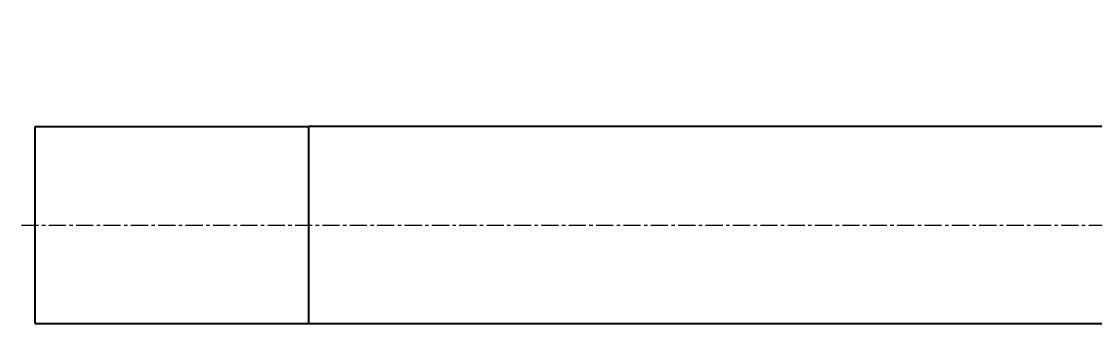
# Model space of a CAD drawing. Extents: x -9347 to 446, y 7 to 11650.
# Drawn here: x 131.1 to 209.5, y 147.6 to 169.6 of the extents above; entities that cross this region are included whole.
import ezdxf

# ---------------------------------------------------------------- set-up
doc = ezdxf.new("R2010")
doc.units = 0
doc.linetypes.add('CENTER', pattern=[2, 1.25, -0.25, 0.25, -0.25])
doc.linetypes.add('PHANTOM', pattern=[2.5, 1.25, -0.25, 0.25, -0.25, 0.25, -0.25])
for name, color, linetype, lineweight in [('2', 7, 'CONTINUOUS', 9), ('front_center', 7, 'CENTER', 13), ('front_hidden', 7, 'PHANTOM', 13), ('front_model', 7, 'CONTINUOUS', 25)]:
    doc.layers.add(name, color=color, linetype=linetype, lineweight=lineweight)
doc.styles.add('BIGFONT', font='simplex.shx', dxfattribs={"width": 0.8, "bigfont": 'bigfont.shx'})

msp = doc.modelspace()

# ---------------------------------------------------------------- linework, layer by layer
at = {"layer": 'front_center', "color": 1, "lineweight": 13}
msp.add_line((131.1, 154.754, -3.917), (240.904, 154.754, -3.917), dxfattribs=at)
at = {"layer": 'front_hidden'}
for p, q in [((132.1, 161.951, -3.917), (132.1, 161.951, -3.917)), ((132.1, 161.951, -3.917), (132.1, 161.951, -3.917)), ((132.1, 161.951, -3.917), (132.1, 161.951, -3.917)), ((132.1, 161.951, -3.917), (132.1, 161.951, -3.917)), ((132.1, 161.951, -3.917), (132.1, 161.951, -3.917)), ((132.1, 161.951, -3.917), (132.1, 161.951, -3.917)), ((132.1, 161.951, -3.917), (132.1, 161.951, -3.917)), ((132.1, 161.951, -3.917), (132.1, 161.951, -3.917)), ((132.1, 161.951, -3.917), (132.1, 161.951, -3.917)), ((132.1, 161.951, -3.917), (132.1, 161.951, -3.917)), ((132.1, 161.951, -3.917), (132.1, 161.951, -3.917)), ((132.1, 161.951, -3.917), (132.1, 161.951, -3.917)), ((132.1, 161.951, -3.917), (132.1, 161.951, -3.917)), ((132.1, 161.951, -3.917), (132.1, 161.951, -3.917)), ((132.1, 161.951, -3.917), (132.1, 161.951, -3.917)), ((132.1, 161.951, -3.917), (132.1, 161.951, -3.917)), ((132.1, 161.951, -3.917), (132.1, 161.951, -3.917)), ((152.1, 161.951, -3.917), (152.1, 161.951, -3.917)), ((152.1, 161.951, -3.917), (152.1, 161.951, -3.917)), ((152.1, 161.951, -3.917), (152.1, 161.951, -3.917)), ((152.1, 161.951, -3.917), (152.1, 161.951, -3.917)), ((152.1, 161.951, -3.917), (152.1, 161.951, -3.917)), ((152.1, 161.951, -3.917), (152.1, 161.951, -3.917)), ((152.1, 161.951, -3.917), (152.1, 161.951, -3.917)), ((152.1, 161.951, -3.917), (152.1, 161.951, -3.917)), ((152.1, 161.951, -3.917), (152.1, 161.951, -3.917)), ((152.1, 161.951, -3.917), (152.1, 161.951, -3.917)), ((152.1, 161.951, -3.917), (152.1, 161.951, -3.917)), ((152.1, 161.951, -3.917), (152.1, 161.951, -3.917)), ((152.1, 161.951, -3.917), (152.1, 161.951, -3.917)), ((152.1, 161.951, -3.917), (152.1, 161.951, -3.917)), ((152.1, 161.951, -3.917), (152.1, 161.951, -3.917)), ((152.1, 161.951, -3.917), (152.1, 161.951, -3.917)), ((152.1, 161.951, -3.917), (152.1, 161.951, -3.917)), ((152.1, 161.951, -3.917), (152.1, 161.951, -3.917)), ((152.1, 161.951, -3.917), (152.1, 161.951, -3.917)), ((152.1, 161.951, -3.917), (152.1, 161.951, -3.917)), ((152.1, 161.951, -3.917), (152.1, 161.951, -3.917)), ((152.1, 161.951, -3.917), (152.1, 161.951, -3.917)), ((152.1, 161.951, -3.917), (152.1, 161.951, -3.917)), ((152.1, 161.951, -3.917), (152.1, 161.951, -3.917)), ((152.1, 161.951, -3.917), (152.1, 161.951, -3.917)), ((152.1, 161.951, -3.917), (152.1, 161.951, -3.917)), ((152.1, 161.951, -3.917), (152.1, 161.951, -3.917)), ((152.1, 161.951, -3.917), (152.1, 161.951, -3.917)), ((152.1, 161.951, -3.917), (152.1, 161.951, -3.917)), ((152.1, 161.951, -3.917), (152.1, 161.951, -3.917)), ((152.1, 161.951, -3.917), (152.1, 161.951, -3.917)), ((152.1, 161.951, -3.917), (152.1, 161.951, -3.917)), ((152.1, 161.951, -3.917), (152.1, 161.951, -3.917)), ((152.1, 161.951, -3.917), (152.1, 161.951, -3.917)), ((152.1, 161.951, -3.917), (152.1, 161.951, -3.917)), ((152.1, 161.951, -3.917), (152.1, 161.951, -3.917)), ((152.1, 161.951, -3.917), (152.1, 161.951, -3.917)), ((152.1, 161.951, -3.917), (152.1, 161.951, -3.917)), ((152.1, 161.951, -3.917), (152.1, 161.951, -3.917)), ((152.1, 161.951, -3.917), (152.1, 161.951, -3.917)), ((152.1, 161.951, -3.917), (152.1, 161.951, -3.917)), ((152.1, 161.951, -3.917), (152.1, 161.951, -3.917)), ((152.1, 161.951, -3.917), (152.1, 161.951, -3.917)), ((152.1, 161.951, -3.917), (152.1, 161.951, -3.917)), ((152.1, 161.951, -3.917), (152.1, 161.951, -3.917)), ((132.1, 147.551, -3.917), (132.1, 147.551, -3.917)), ((132.1, 147.551, -3.917), (132.1, 147.551, -3.917)), ((132.1, 147.551, -3.917), (132.1, 147.551, -3.917)), ((132.1, 147.551, -3.917), (132.1, 147.551, -3.917)), ((132.1, 147.551, -3.917), (132.1, 147.551, -3.917)), ((132.1, 147.551, -3.917), (132.1, 147.551, -3.917)), ((132.1, 147.551, -3.917), (132.1, 147.551, -3.917)), ((132.1, 147.551, -3.917), (132.1, 147.551, -3.917)), ((132.1, 147.551, -3.917), (132.1, 147.551, -3.917)), ((132.1, 147.551, -3.917), (132.1, 147.551, -3.917)), ((132.1, 147.551, -3.917), (132.1, 147.551, -3.917)), ((132.1, 147.551, -3.917), (132.1, 147.551, -3.917)), ((132.1, 147.551, -3.917), (132.1, 147.551, -3.917)), ((132.1, 147.551, -3.917), (132.1, 147.551, -3.917)), ((132.1, 147.551, -3.917), (132.1, 147.551, -3.917)), ((132.1, 147.551, -3.917), (132.1, 147.551, -3.917)), ((132.1, 147.551, -3.917), (132.1, 147.551, -3.917)), ((132.1, 147.551, -3.917), (132.1, 147.551, -3.917)), ((132.1, 147.551, -3.917), (132.1, 147.551, -3.917)), ((132.1, 147.551, -3.917), (132.1, 147.551, -3.917)), ((132.1, 147.551, -3.917), (132.1, 147.551, -3.917)), ((132.1, 147.551, -3.917), (132.1, 147.551, -3.917)), ((132.1, 147.551, -3.917), (132.1, 147.551, -3.917)), ((132.1, 147.551, -3.917), (132.1, 147.551, -3.917)), ((152.1, 147.551, -3.917), (152.1, 147.551, -3.917)), ((152.1, 147.551, -3.917), (152.1, 147.551, -3.917)), ((152.1, 147.551, -3.917), (152.1, 147.551, -3.917)), ((152.1, 147.551, -3.917), (152.1, 147.551, -3.917)), ((152.1, 147.551, -3.917), (152.1, 147.551, -3.917)), ((152.1, 147.551, -3.917), (152.1, 147.551, -3.917)), ((152.1, 147.551, -3.917), (152.1, 147.551, -3.917)), ((152.1, 147.551, -3.917), (152.1, 147.551, -3.917)), ((152.1, 147.551, -3.917), (152.1, 147.551, -3.917)), ((152.1, 147.551, -3.917), (152.1, 147.551, -3.917)), ((152.1, 147.551, -3.917), (152.1, 147.551, -3.917)), ((152.1, 147.551, -3.917), (152.1, 147.551, -3.917)), ((152.1, 147.551, -3.917), (152.1, 147.551, -3.917)), ((152.1, 147.551, -3.917), (152.1, 147.551, -3.917)), ((152.1, 147.551, -3.917), (152.1, 147.551, -3.917)), ((152.1, 147.551, -3.917), (152.1, 147.551, -3.917)), ((152.1, 147.551, -3.917), (152.1, 147.551, -3.917)), ((152.1, 147.551, -3.917), (152.1, 147.551, -3.917)), ((152.1, 147.551, -3.917), (152.1, 147.551, -3.917)), ((152.1, 147.551, -3.917), (152.1, 147.551, -3.917)), ((152.1, 147.551, -3.917), (152.1, 147.551, -3.917)), ((152.1, 147.551, -3.917), (152.1, 147.551, -3.917)), ((152.1, 147.551, -3.917), (152.1, 147.551, -3.917)), ((152.1, 147.551, -3.917), (152.1, 147.551, -3.917)), ((152.1, 147.551, -3.917), (152.1, 147.551, -3.917)), ((152.1, 147.551, -3.917), (152.1, 147.551, -3.917)), ((152.1, 147.551, -3.917), (152.1, 147.551, -3.917)), ((152.1, 147.551, -3.917), (152.1, 147.551, -3.917)), ((152.1, 147.551, -3.917), (152.1, 147.551, -3.917)), ((152.1, 147.551, -3.917), (152.1, 147.551, -3.917)), ((152.1, 147.551, -3.917), (152.1, 147.551, -3.917)), ((152.1, 147.551, -3.917), (152.1, 147.551, -3.917)), ((152.1, 147.551, -3.917), (152.1, 147.551, -3.917)), ((152.1, 147.551, -3.917), (152.1, 147.551, -3.917)), ((152.1, 147.551, -3.917), (152.1, 147.551, -3.917)), ((152.1, 147.551, -3.917), (152.1, 147.551, -3.917)), ((152.1, 147.551, -3.917), (152.1, 147.551, -3.917)), ((152.1, 147.551, -3.917), (152.1, 147.551, -3.917)), ((152.1, 147.551, -3.917), (152.1, 147.551, -3.917)), ((152.1, 147.551, -3.917), (152.1, 147.551, -3.917)), ((152.1, 147.551, -3.917), (152.1, 147.551, -3.917)), ((152.1, 147.551, -3.917), (152.1, 147.551, -3.917)), ((152.1, 147.551, -3.917), (152.1, 147.551, -3.917)), ((152.1, 147.551, -3.917), (152.1, 147.551, -3.917)), ((152.1, 147.551, -3.917), (152.1, 147.551, -3.917)), ((152.1, 147.551, -3.917), (152.1, 147.551, -3.917)), ((152.1, 147.551, -3.917), (152.1, 147.551, -3.917)), ((152.1, 147.551, -3.917), (152.1, 147.551, -3.917)), ((152.1, 147.551, -3.917), (152.1, 147.551, -3.917)), ((152.1, 147.551, -3.917), (152.1, 147.551, -3.917)), ((152.1, 147.551, -3.917), (152.1, 147.551, -3.917)), ((152.1, 147.551, -3.917), (152.1, 147.551, -3.917)), ((152.1, 147.551, -3.917), (152.1, 147.551, -3.917)), ((152.1, 147.551, -3.917), (152.1, 147.551, -3.917)), ((152.1, 147.551, -3.917), (152.1, 147.551, -3.917)), ((152.1, 147.551, -3.917), (152.1, 147.551, -3.917))]:
    msp.add_line(p, q, dxfattribs=at)
at = {"layer": 'front_hidden', "extrusion": (-1, 0, 0)}
for start, end in [(180, 264.051), (180, 264.051), (180, 264.051), (180, 264.051), (180, 264.051), (180, 264.051), (180, 264.051), (180, 264.051), (180, 264.051), (180, 264.051), (180, 264.051), (180, 264.051), (180, 264.051), (180, 264.051), (180, 264.051), (180, 264.051), (180, 264.051), (180, 264.051), (180, 264.051), (180, 264.051), (180, 264.051), (180, 264.051), (180, 264.051), (180, 264.051), (180, 264.051), (180, 264.051), (180, 264.051), (180, 264.051), (180, 264.051), (180, 264.051), (180, 264.051), (180, 264.051), (180, 264.051), (180, 264.051), (180, 264.051), (180, 264.051), (180, 264.051), (180, 264.051), (180, 264.051), (180, 264.051), (180, 264.051), (180, 264.051), (264.051, 0), (264.051, 0), (264.051, 0), (264.051, 0), (264.051, 0), (264.051, 0), (264.051, 0), (264.051, 0), (264.051, 0), (264.051, 0), (264.051, 0), (264.051, 0), (264.051, 0), (264.051, 0), (264.051, 0), (264.051, 0), (264.051, 0), (264.051, 0), (264.051, 0), (264.051, 0), (264.051, 0), (264.051, 0), (264.051, 0)]:
    msp.add_arc((-154.751, -3.9, -152.1), 7.2, start, end, dxfattribs=at)
at = {"layer": 'front_model'}
for p, q in [((132.1, 161.951, -3.917), (152.1, 161.951, -3.917)), ((132.1, 161.951, -3.917), (152.1, 161.951, -3.917)), ((132.1, 161.951, -3.917), (152.1, 161.951, -3.917)), ((132.1, 161.951, -3.917), (152.1, 161.951, -3.917)), ((132.1, 161.951, -3.917), (152.1, 161.951, -3.917)), ((132.1, 161.951, -3.917), (152.1, 161.951, -3.917)), ((132.1, 161.951, -3.917), (152.1, 161.951, -3.917)), ((132.1, 161.951, -3.917), (152.1, 161.951, -3.917)), ((132.1, 161.951, -3.917), (152.1, 161.951, -3.917)), ((132.1, 161.951, -3.917), (152.1, 161.951, -3.917)), ((132.1, 161.951, -3.917), (152.1, 161.951, -3.917)), ((132.1, 161.951, -3.917), (152.1, 161.951, -3.917)), ((132.1, 161.951, -3.917), (152.1, 161.951, -3.917)), ((132.1, 161.951, -3.917), (152.1, 161.951, -3.917)), ((132.1, 161.951, -3.917), (152.1, 161.951, -3.917)), ((132.1, 161.951, -3.917), (152.1, 161.951, -3.917)), ((132.1, 161.951, -3.917), (152.1, 161.951, -3.917)), ((132.1, 161.951, -3.917), (152.1, 161.951, -3.917)), ((132.1, 161.951, -3.917), (152.1, 161.951, -3.917)), ((132.1, 161.951, -3.917), (152.1, 161.951, -3.917)), ((132.1, 161.951, -3.917), (152.1, 161.951, -3.917)), ((132.1, 161.951, -3.917), (152.1, 161.951, -3.917)), ((132.1, 161.951, -3.917), (152.1, 161.951, -3.917)), ((132.1, 161.951, -3.917), (152.1, 161.951, -3.917)), ((132.1, 161.951, -3.917), (152.1, 161.951, -3.917)), ((132.1, 161.951, -3.917), (152.1, 161.951, -3.917)), ((132.1, 161.951, -3.917), (152.1, 161.951, -3.917)), ((225.828, 161.951, -3.917), (152.1, 161.951, -3.917)), ((225.828, 161.951, -3.917), (152.1, 161.951, -3.917)), ((132.1, 147.551, -3.917), (152.1, 147.551, -3.917)), ((132.1, 147.551, -3.917), (152.1, 147.551, -3.917)), ((132.1, 147.551, -3.917), (152.1, 147.551, -3.917)), ((132.1, 147.551, -3.917), (152.1, 147.551, -3.917)), ((132.1, 147.551, -3.917), (152.1, 147.551, -3.917)), ((132.1, 147.551, -3.917), (152.1, 147.551, -3.917)), ((132.1, 147.551, -3.917), (152.1, 147.551, -3.917)), ((132.1, 147.551, -3.917), (152.1, 147.551, -3.917)), ((132.1, 147.551, -3.917), (152.1, 147.551, -3.917)), ((132.1, 147.551, -3.917), (152.1, 147.551, -3.917)), ((132.1, 147.551, -3.917), (152.1, 147.551, -3.917)), ((132.1, 147.551, -3.917), (152.1, 147.551, -3.917)), ((132.1, 147.551, -3.917), (152.1, 147.551, -3.917)), ((132.1, 147.551, -3.917), (152.1, 147.551, -3.917)), ((132.1, 147.551, -3.917), (152.1, 147.551, -3.917)), ((132.1, 147.551, -3.917), (152.1, 147.551, -3.917)), ((132.1, 147.551, -3.917), (152.1, 147.551, -3.917)), ((132.1, 147.551, -3.917), (152.1, 147.551, -3.917)), ((132.1, 147.551, -3.917), (152.1, 147.551, -3.917)), ((132.1, 147.551, -3.917), (152.1, 147.551, -3.917)), ((132.1, 147.551, -3.917), (152.1, 147.551, -3.917)), ((132.1, 147.551, -3.917), (152.1, 147.551, -3.917)), ((132.1, 147.551, -3.917), (152.1, 147.551, -3.917)), ((132.1, 147.551, -3.917), (152.1, 147.551, -3.917)), ((132.1, 147.551, -3.917), (152.1, 147.551, -3.917)), ((132.1, 147.551, -3.917), (152.1, 147.551, -3.917)), ((132.1, 147.551, -3.917), (152.1, 147.551, -3.917)), ((132.1, 147.551, -3.917), (152.1, 147.551, -3.917)), ((132.1, 147.551, -3.917), (152.1, 147.551, -3.917)), ((132.1, 147.551, -3.917), (152.1, 147.551, -3.917)), ((132.1, 147.551, -3.917), (152.1, 147.551, -3.917)), ((132.1, 147.551, -3.917), (152.1, 147.551, -3.917)), ((132.1, 147.551, -3.917), (152.1, 147.551, -3.917)), ((152.1, 147.551, -3.917), (225.828, 147.551, -3.917))]:
    msp.add_line(p, q, dxfattribs=at)
at = {"layer": 'front_model', "extrusion": (-1, 0, 0)}
for centre, start, end in [((-154.751, -3.9, -132.1), 89.61803, 118.6854), ((-154.751, -3.9, -132.1), 89.61803, 118.6854), ((-154.751, -3.9, -132.1), 89.61803, 118.6854), ((-154.751, -3.9, -132.1), 89.61803, 118.6854), ((-154.751, -3.9, -132.1), 89.61803, 118.6854), ((-154.751, -3.9, -132.1), 89.61803, 118.6854), ((-154.751, -3.9, -132.1), 89.61803, 118.6854), ((-154.751, -3.9, -132.1), 89.61803, 118.6854), ((-154.751, -3.9, -132.1), 89.61803, 118.6854), ((-154.751, -3.9, -132.1), 89.61803, 118.6854), ((-154.751, -3.9, -132.1), 89.61803, 118.6854), ((-154.751, -3.9, -132.1), 89.61803, 118.6854), ((-154.751, -3.9, -132.1), 89.61803, 118.6854), ((-154.751, -3.9, -132.1), 89.61803, 118.6854), ((-154.751, -3.9, -132.1), 89.61803, 118.6854), ((-154.751, -3.9, -132.1), 89.61803, 118.6854), ((-154.751, -3.9, -132.1), 89.61803, 118.6854), ((-154.751, -3.9, -132.1), 89.61803, 118.6854), ((-154.751, -3.9, -132.1), 89.61803, 118.6854), ((-154.751, -3.9, -132.1), 89.61803, 118.6854), ((-154.751, -3.9, -132.1), 89.61803, 118.6854), ((-154.751, -3.9, -132.1), 89.61803, 118.6854), ((-154.751, -3.9, -132.1), 89.61803, 118.6854), ((-154.751, -3.9, -132.1), 89.61803, 118.6854), ((-154.751, -3.9, -132.1), 89.61803, 118.6854), ((-154.751, -3.9, -132.1), 89.61803, 118.6854), ((-154.751, -3.9, -132.1), 89.61803, 118.6854), ((-154.751, -3.9, -132.1), 89.61803, 118.6854), ((-154.751, -3.9, -152.1), 89.61803, 118.6854), ((-154.751, -3.9, -152.1), 89.61803, 118.6854), ((-154.751, -3.9, -152.1), 89.61803, 118.6854), ((-154.751, -3.9, -152.1), 89.61803, 118.6854), ((-154.751, -3.9, -152.1), 89.61803, 118.6854), ((-154.751, -3.9, -152.1), 89.61803, 118.6854), ((-154.751, -3.9, -152.1), 89.61803, 118.6854), ((-154.751, -3.9, -152.1), 89.61803, 118.6854), ((-154.751, -3.9, -152.1), 89.61803, 118.6854), ((-154.751, -3.9, -152.1), 89.61803, 118.6854), ((-154.751, -3.9, -152.1), 89.61803, 118.6854), ((-154.751, -3.9, -152.1), 89.61803, 118.6854), ((-154.751, -3.9, -152.1), 89.61803, 118.6854), ((-154.751, -3.9, -152.1), 89.61803, 118.6854), ((-154.751, -3.9, -152.1), 89.61803, 118.6854), ((-154.751, -3.9, -152.1), 89.61803, 118.6854), ((-154.751, -3.9, -152.1), 89.61803, 118.6854), ((-154.751, -3.9, -152.1), 89.61803, 118.6854), ((-154.751, -3.9, -152.1), 89.61803, 118.6854), ((-154.751, -3.9, -152.1), 89.61803, 118.6854), ((-154.751, -3.9, -152.1), 89.61803, 118.6854), ((-154.751, -3.9, -152.1), 89.61803, 118.6854), ((-154.751, -3.9, -152.1), 89.61803, 118.6854), ((-154.751, -3.9, -152.1), 89.61803, 118.6854), ((-154.751, -3.9, -152.1), 89.61803, 118.6854), ((-154.751, -3.9, -152.1), 89.61803, 118.6854), ((-154.751, -3.9, -152.1), 89.61803, 118.6854), ((-154.751, -3.9, -152.1), 89.61803, 118.6854), ((-154.751, -3.9, -152.1), 89.61803, 118.6854), ((-154.751, -3.9, -152.1), 89.61803, 118.6854), ((-154.751, -3.9, -152.1), 89.61803, 118.6854), ((-154.751, -3.9, -152.1), 89.61803, 118.6854), ((-154.751, -3.9, -132.1), 61.3146, 89.61803), ((-154.751, -3.9, -132.1), 61.3146, 89.61803), ((-154.751, -3.9, -132.1), 61.3146, 89.61803), ((-154.751, -3.9, -132.1), 61.3146, 89.61803), ((-154.751, -3.9, -132.1), 61.3146, 89.61803), ((-154.751, -3.9, -132.1), 61.3146, 89.61803), ((-154.751, -3.9, -132.1), 61.3146, 89.61803), ((-154.751, -3.9, -132.1), 61.3146, 89.61803), ((-154.751, -3.9, -132.1), 61.3146, 89.61803), ((-154.751, -3.9, -132.1), 61.3146, 89.61803), ((-154.751, -3.9, -132.1), 61.3146, 89.61803), ((-154.751, -3.9, -132.1), 61.3146, 89.61803), ((-154.751, -3.9, -132.1), 61.3146, 89.61803), ((-154.751, -3.9, -132.1), 61.3146, 89.61803), ((-154.751, -3.9, -132.1), 61.3146, 89.61803), ((-154.751, -3.9, -132.1), 61.3146, 89.61803), ((-154.751, -3.9, -132.1), 61.3146, 89.61803), ((-154.751, -3.9, -132.1), 61.3146, 89.61803), ((-154.751, -3.9, -132.1), 61.3146, 89.61803), ((-154.751, -3.9, -132.1), 61.3146, 89.61803), ((-154.751, -3.9, -132.1), 61.3146, 89.61803), ((-154.751, -3.9, -132.1), 61.3146, 89.61803), ((-154.751, -3.9, -132.1), 61.3146, 89.61803), ((-154.751, -3.9, -132.1), 61.3146, 89.61803), ((-154.751, -3.9, -132.1), 61.3146, 89.61803), ((-154.751, -3.9, -132.1), 61.3146, 89.61803), ((-154.751, -3.9, -132.1), 61.3146, 89.61803), ((-154.751, -3.9, -132.1), 61.3146, 89.61803), ((-154.751, -3.9, -132.1), 61.3146, 89.61803), ((-154.751, -3.9, -132.1), 61.3146, 89.61803), ((-154.751, -3.9, -132.1), 61.3146, 89.61803), ((-154.751, -3.9, -132.1), 61.3146, 89.61803), ((-154.751, -3.9, -132.1), 61.3146, 89.61803), ((-154.751, -3.9, -132.1), 61.3146, 89.61803), ((-154.751, -3.9, -152.1), 61.3146, 89.61803), ((-154.751, -3.9, -152.1), 61.3146, 89.61803), ((-154.751, -3.9, -152.1), 61.3146, 89.61803), ((-154.751, -3.9, -152.1), 61.3146, 89.61803), ((-154.751, -3.9, -152.1), 61.3146, 89.61803), ((-154.751, -3.9, -152.1), 61.3146, 89.61803), ((-154.751, -3.9, -152.1), 61.3146, 89.61803), ((-154.751, -3.9, -152.1), 61.3146, 89.61803), ((-154.751, -3.9, -152.1), 61.3146, 89.61803), ((-154.751, -3.9, -152.1), 61.3146, 89.61803), ((-154.751, -3.9, -152.1), 61.3146, 89.61803), ((-154.751, -3.9, -152.1), 61.3146, 89.61803), ((-154.751, -3.9, -152.1), 61.3146, 89.61803), ((-154.751, -3.9, -152.1), 61.3146, 89.61803), ((-154.751, -3.9, -152.1), 61.3146, 89.61803), ((-154.751, -3.9, -152.1), 61.3146, 89.61803), ((-154.751, -3.9, -152.1), 61.3146, 89.61803), ((-154.751, -3.9, -152.1), 61.3146, 89.61803), ((-154.751, -3.9, -152.1), 61.3146, 89.61803), ((-154.751, -3.9, -152.1), 61.3146, 89.61803), ((-154.751, -3.9, -152.1), 61.3146, 89.61803), ((-154.751, -3.9, -152.1), 61.3146, 89.61803), ((-154.751, -3.9, -152.1), 61.3146, 89.61803), ((-154.751, -3.9, -152.1), 61.3146, 89.61803), ((-154.751, -3.9, -152.1), 61.3146, 89.61803), ((-154.751, -3.9, -152.1), 61.3146, 89.61803), ((-154.751, -3.9, -152.1), 61.3146, 89.61803), ((-154.751, -3.9, -152.1), 61.3146, 89.61803), ((-154.751, -3.9, -152.1), 61.3146, 89.61803), ((-154.751, -3.9, -152.1), 61.3146, 89.61803), ((-154.751, -3.9, -152.1), 61.3146, 89.61803), ((-154.751, -3.9, -152.1), 61.3146, 89.61803), ((-154.751, -3.9, -152.1), 61.3146, 89.61803), ((-154.751, -3.9, -152.1), 61.3146, 89.61803), ((-154.751, -3.9, -152.1), 61.3146, 89.61803)]:
    msp.add_arc(centre, 15, start, end, dxfattribs=at)

# ---------------------------------------------------------------- texts
at = {"layer": '2', "color": 2, "linetype": 'Continuous', "lineweight": 25, "insert": (138.208, 169.64), "char_height": 1.5, "attachment_point": 1, "style": 'BIGFONT'}
msp.add_mtext('\\A1;', dxfattribs=at)

doc.saveas('drawing.dxf')
